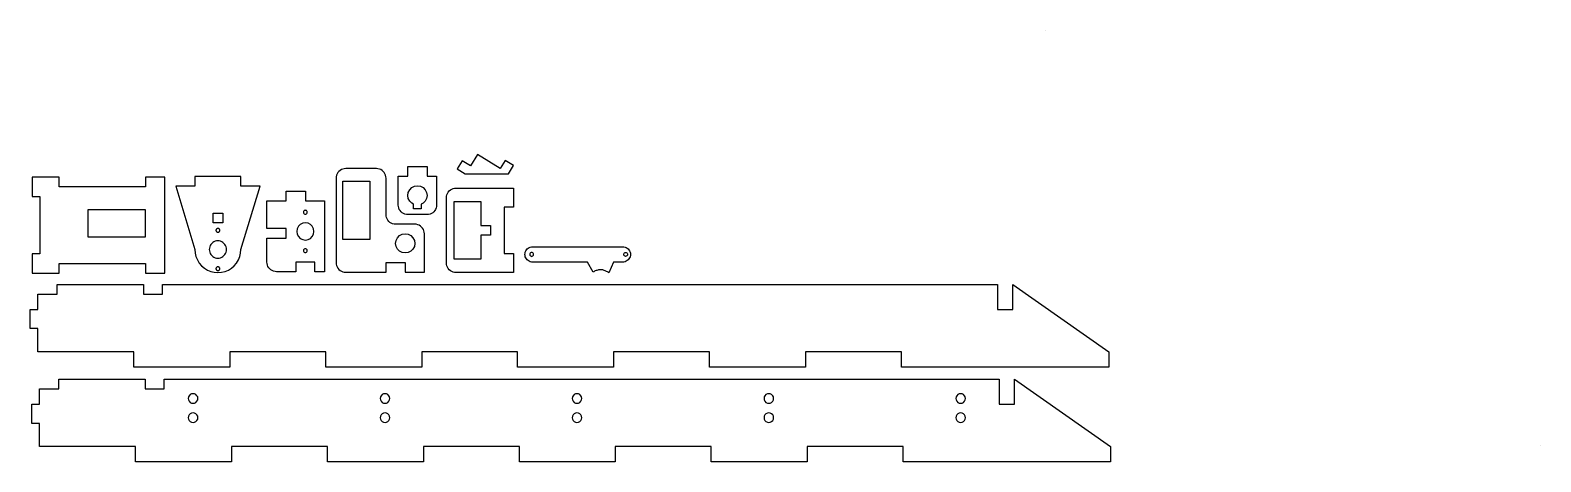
# Model space of a CAD drawing. Header units: millimetres. Extents: x 2 to 790, y 2 to 227.
import ezdxf

# ---------------------------------------------------------------- set-up
doc = ezdxf.new("R2010")
doc.units = ezdxf.units.MM
doc.layers.add('1', color=7, linetype='Continuous')

msp = doc.modelspace()

# ---------------------------------------------------------------- linework, layer by layer
at = {"layer": '1'}
for p, q in [((531.45, 226.72), (531.46, 226.72)), ((789.57, 10.32), (789.59, 10.32))]:
    msp.add_line(p, q, dxfattribs=at)
for points in [[(250, 158.81), (247.35, 154.57), (235.48, 161.99), (231.77, 156.05), (227.53, 158.7), (224.88, 154.46), (229.12, 151.81), (251.59, 151.92), (254.24, 156.16)], [(62.49, 100.09), (72.49, 100.09), (72.49, 150.09), (62.49, 150.09), (62.49, 145.09), (17.49, 145.09), (17.49, 150.09), (3.49, 150.09), (3.49, 140.09), (7.49, 140.09), (7.49, 110.09), (3.49, 110.09), (3.49, 100.09), (17.49, 100.09), (17.49, 105.09), (62.49, 105.09)], [(88.22, 112.39), (88.37, 110.52), (88.81, 108.68), (89.53, 106.94), (90.51, 105.34), (91.73, 103.91), (93.17, 102.68), (94.77, 101.7), (96.51, 100.98), (98.34, 100.54), (100.22, 100.39), (102.1, 100.54), (103.93, 100.98), (105.67, 101.7), (107.27, 102.68), (108.71, 103.91), (109.93, 105.34), (110.91, 106.94), (111.63, 108.68), (112.07, 110.52), (112.22, 112.39), (122.22, 145.39), (112.22, 145.39), (112.22, 150.39), (88.22, 150.39), (88.22, 145.39), (78.22, 145.39)], [(203.62, 125.53), (202.84, 125.59), (192.84, 125.59), (192.05, 125.65), (191.29, 125.83), (190.57, 126.13), (189.9, 126.54), (189.3, 127.05), (188.79, 127.65), (188.38, 128.32), (188.08, 129.04), (187.9, 129.81), (187.84, 130.59), (187.84, 149.59), (187.77, 150.37), (187.59, 151.13), (187.29, 151.86), (186.88, 152.53), (186.37, 153.12), (185.77, 153.63), (185.11, 154.04), (184.38, 154.34), (183.62, 154.53), (182.84, 154.59), (166.84, 154.59), (166.05, 154.53), (165.29, 154.34), (164.57, 154.04), (163.9, 153.63), (163.3, 153.12), (162.79, 152.53), (162.38, 151.86), (162.08, 151.13), (161.9, 150.37), (161.84, 149.59), (161.84, 105.59), (161.9, 104.81), (162.08, 104.04), (162.38, 103.32), (162.79, 102.65), (163.3, 102.05), (163.9, 101.54), (164.57, 101.13), (165.29, 100.83), (166.05, 100.65), (166.84, 100.59), (187.84, 100.59), (187.84, 105.59), (197.84, 105.59), (197.84, 100.59), (207.84, 100.59), (207.84, 120.59), (207.77, 121.37), (207.59, 122.13), (207.29, 122.86), (206.88, 123.53), (206.37, 124.12), (205.77, 124.63), (205.11, 125.04), (204.38, 125.34)], [(195.17, 132.65), (194.76, 133.32), (194.46, 134.05), (194.28, 134.81), (194.22, 135.59), (194.22, 150.59), (199.22, 150.59), (199.22, 155.59), (209.22, 155.59), (209.22, 150.59), (214.22, 150.59), (214.22, 135.59), (214.16, 134.81), (213.98, 134.05), (213.67, 133.32), (213.26, 132.65), (212.76, 132.06), (212.16, 131.55), (211.49, 131.14), (210.76, 130.84), (210, 130.66), (209.22, 130.59), (199.22, 130.59), (198.44, 130.66), (197.67, 130.84), (196.95, 131.14), (196.28, 131.55), (195.68, 132.06)], [(150.79, 105.84), (140.79, 105.84), (140.79, 100.84), (130.79, 100.84), (130.01, 100.9), (129.24, 101.09), (128.52, 101.39), (127.85, 101.8), (127.25, 102.31), (126.74, 102.9), (126.33, 103.57), (126.03, 104.3), (125.85, 105.06), (125.79, 105.84), (125.79, 118.34), (135.79, 118.34), (135.79, 123.34), (125.79, 123.34), (125.79, 137.84), (135.79, 137.84), (135.79, 142.84), (145.79, 142.84), (145.79, 137.84), (155.79, 137.84), (155.79, 100.84), (150.79, 100.84)], [(165.34, 117.6), (165.34, 148.09), (179.34, 148.09), (179.34, 117.6)], [(199.46, 142.14), (200.17, 143.53), (201.28, 144.64), (202.67, 145.35), (204.22, 145.59), (205.76, 145.35), (207.16, 144.64), (208.26, 143.53), (208.98, 142.14), (209.22, 140.59), (208.98, 139.05), (208.26, 137.65), (207.16, 136.55), (206.22, 136.07), (206.22, 133.59), (202.22, 133.59), (202.22, 136.07), (201.28, 136.55), (200.17, 137.65), (199.46, 139.05), (199.22, 140.59)], [(224.32, 100.39), (223.53, 100.45), (222.77, 100.64), (222.05, 100.94), (221.38, 101.35), (220.78, 101.85), (220.27, 102.45), (219.86, 103.12), (219.56, 103.85), (219.38, 104.61), (219.32, 105.39), (219.32, 139.39), (219.38, 140.17), (219.56, 140.94), (219.86, 141.66), (220.27, 142.33), (220.78, 142.93), (221.38, 143.44), (222.05, 143.85), (222.77, 144.15), (223.53, 144.33), (224.32, 144.39), (254.32, 144.39), (254.32, 134.39), (249.32, 134.39), (249.32, 110.39), (254.32, 110.39), (254.32, 100.39)], [(242.32, 119.89), (237.32, 119.89), (237.32, 107.39), (223.32, 107.39), (223.32, 137.39), (237.32, 137.39), (237.32, 124.89), (242.32, 124.89)], [(32.49, 119.09), (62.49, 119.09), (62.49, 133.09), (32.49, 133.09)], [(97.72, 131.39), (102.72, 131.39), (102.72, 126.39), (97.72, 126.39)], [(145.79, 126.34), (144.4, 126.12), (143.14, 125.48), (142.15, 124.49), (141.51, 123.23), (141.29, 121.84), (141.51, 120.45), (142.15, 119.2), (143.14, 118.2), (144.4, 117.56), (145.79, 117.34), (147.18, 117.56), (148.43, 118.2), (149.43, 119.2), (150.07, 120.45), (150.29, 121.84), (150.07, 123.23), (149.43, 124.49), (148.43, 125.48), (147.18, 126.12)], [(146.74, 132.15), (146.6, 132.43), (146.38, 132.65), (146.1, 132.79), (145.79, 132.84), (145.48, 132.79), (145.2, 132.65), (144.98, 132.43), (144.84, 132.15), (144.79, 131.84), (144.84, 131.53), (144.98, 131.25), (145.2, 131.03), (145.48, 130.89), (145.79, 130.84), (146.1, 130.89), (146.38, 131.03), (146.6, 131.25), (146.74, 131.53), (146.79, 131.84)], [(100.81, 121.58), (100.93, 121.69), (101.03, 121.81), (101.11, 121.94), (101.17, 122.08), (101.21, 122.24), (101.22, 122.39), (101.21, 122.55), (101.17, 122.7), (101.11, 122.85), (101.03, 122.98), (100.93, 123.1), (100.81, 123.2), (100.67, 123.28), (100.53, 123.34), (100.38, 123.38), (100.22, 123.39), (100.06, 123.38), (99.91, 123.34), (99.77, 123.28), (99.63, 123.2), (99.51, 123.1), (99.41, 122.98), (99.33, 122.85), (99.27, 122.7), (99.23, 122.55), (99.22, 122.39), (99.23, 122.24), (99.27, 122.08), (99.33, 121.94), (99.41, 121.81), (99.51, 121.69), (99.63, 121.58), (99.77, 121.5), (99.91, 121.44), (100.06, 121.41), (100.22, 121.39), (100.38, 121.41), (100.53, 121.44), (100.67, 121.5)], [(192.84, 115.59), (193.08, 117.13), (193.79, 118.53), (194.9, 119.63), (196.29, 120.34), (197.84, 120.59), (199.38, 120.34), (200.77, 119.63), (201.88, 118.53), (202.59, 117.13), (202.84, 115.59), (202.59, 114.04), (201.88, 112.65), (200.77, 111.54), (199.38, 110.83), (197.84, 110.59), (196.29, 110.83), (194.9, 111.54), (193.79, 112.65), (193.08, 114.04)], [(100.22, 116.89), (99.52, 116.84), (98.83, 116.67), (98.18, 116.4), (97.57, 116.03), (97.04, 115.57), (96.58, 115.04), (96.21, 114.44), (95.94, 113.78), (95.78, 113.1), (95.72, 112.39), (95.78, 111.69), (95.94, 111), (96.21, 110.35), (96.58, 109.75), (97.04, 109.21), (97.57, 108.75), (98.18, 108.38), (98.83, 108.11), (99.52, 107.95), (100.22, 107.89), (100.92, 107.95), (101.61, 108.11), (102.26, 108.38), (102.86, 108.75), (103.4, 109.21), (103.86, 109.75), (104.23, 110.35), (104.5, 111), (104.66, 111.69), (104.72, 112.39), (104.66, 113.1), (104.5, 113.78), (104.23, 114.44), (103.86, 115.04), (103.4, 115.57), (102.86, 116.03), (102.26, 116.4), (101.61, 116.67), (100.92, 116.84)], [(145.79, 112.84), (145.48, 112.79), (145.2, 112.65), (144.98, 112.43), (144.84, 112.15), (144.79, 111.84), (144.84, 111.53), (144.98, 111.25), (145.2, 111.03), (145.48, 110.89), (145.79, 110.84), (146.1, 110.89), (146.38, 111.03), (146.6, 111.25), (146.74, 111.53), (146.79, 111.84), (146.74, 112.15), (146.6, 112.43), (146.38, 112.65), (146.1, 112.79)], [(298.56, 101.74), (298.13, 101.66), (297.71, 101.54), (297.29, 101.4), (296.89, 101.23), (296.5, 101.04), (296.12, 100.81), (295.76, 100.57), (292.9, 105.84), (264.21, 105.84), (263.58, 105.89), (262.97, 106.03), (262.39, 106.27), (261.85, 106.6), (261.38, 107.01), (260.97, 107.49), (260.64, 108.02), (260.4, 108.6), (260.26, 109.21), (260.21, 109.84), (260.26, 110.46), (260.4, 111.07), (260.64, 111.65), (260.97, 112.19), (261.38, 112.67), (261.85, 113.07), (262.39, 113.4), (262.97, 113.64), (263.58, 113.79), (264.21, 113.84), (311.21, 113.84), (311.83, 113.79), (312.44, 113.64), (313.02, 113.4), (313.56, 113.07), (314.03, 112.67), (314.44, 112.19), (314.77, 111.65), (315.01, 111.07), (315.16, 110.46), (315.21, 109.84), (315.16, 109.21), (315.01, 108.6), (314.77, 108.02), (314.44, 107.49), (314.03, 107.01), (313.56, 106.6), (313.02, 106.27), (312.44, 106.03), (311.83, 105.89), (311.21, 105.84), (306.45, 105.84), (303.89, 100.21), (303.87, 100.24), (303.53, 100.51), (303.17, 100.76), (302.79, 100.99), (302.4, 101.19), (302, 101.37), (301.59, 101.52), (301.17, 101.64), (300.74, 101.73), (300.31, 101.79), (299.87, 101.82), (299.43, 101.82), (299, 101.8)], [(263.71, 108.84), (264.01, 108.89), (264.29, 109.03), (264.51, 109.25), (264.66, 109.53), (264.71, 109.84), (264.66, 110.15), (264.51, 110.43), (264.29, 110.65), (264.01, 110.79), (263.71, 110.84), (263.4, 110.79), (263.12, 110.65), (262.9, 110.43), (262.75, 110.15), (262.71, 109.84), (262.75, 109.53), (262.9, 109.25), (263.12, 109.03), (263.4, 108.89)], [(312.4, 108.89), (312.12, 109.03), (311.9, 109.25), (311.75, 109.53), (311.71, 109.84), (311.75, 110.15), (311.9, 110.43), (312.12, 110.65), (312.4, 110.79), (312.71, 110.84), (313.01, 110.79), (313.29, 110.65), (313.51, 110.43), (313.66, 110.15), (313.71, 109.84), (313.66, 109.53), (313.51, 109.25), (313.29, 109.03), (313.01, 108.89), (312.71, 108.84)], [(100.22, 103.39), (100.06, 103.38), (99.91, 103.34), (99.77, 103.28), (99.63, 103.2), (99.51, 103.1), (99.41, 102.98), (99.33, 102.85), (99.27, 102.7), (99.23, 102.55), (99.22, 102.39), (99.23, 102.24), (99.27, 102.08), (99.33, 101.94), (99.41, 101.81), (99.51, 101.69), (99.63, 101.58), (99.77, 101.5), (99.91, 101.44), (100.06, 101.41), (100.22, 101.39), (100.38, 101.41), (100.53, 101.44), (100.67, 101.5), (100.81, 101.58), (100.93, 101.69), (101.03, 101.81), (101.11, 101.94), (101.17, 102.08), (101.21, 102.24), (101.22, 102.39), (101.21, 102.55), (101.17, 102.7), (101.11, 102.85), (101.03, 102.98), (100.93, 103.1), (100.81, 103.2), (100.67, 103.28), (100.53, 103.34), (100.38, 103.38)], [(514.42, 81.15), (514.42, 94.15), (564.42, 59.15), (564.42, 51.15), (514.42, 51.15), (456.42, 51.15), (456.42, 59.15), (406.42, 59.15), (406.42, 51.15), (356.42, 51.15), (356.42, 59.15), (306.42, 59.15), (306.42, 51.15), (256.42, 51.15), (256.42, 59.15), (206.42, 59.15), (206.42, 51.15), (156.42, 51.15), (156.42, 59.15), (106.42, 59.15), (106.42, 51.15), (56.42, 51.15), (56.42, 59.15), (6.42, 59.15), (6.42, 71.15), (2.42, 71.15), (2.42, 81.15), (6.42, 81.15), (6.42, 89.15), (16.42, 89.15), (16.42, 94.15), (61.42, 94.15), (61.42, 89.15), (71.42, 89.15), (71.42, 94.15), (506.42, 94.15), (506.42, 81.15)], [(515.31, 31.74), (515.31, 44.74), (565.31, 9.74), (565.31, 1.74), (515.31, 1.74), (457.31, 1.74), (457.31, 9.74), (407.31, 9.74), (407.31, 1.74), (357.31, 1.74), (357.31, 9.74), (307.31, 9.74), (307.31, 1.74), (257.31, 1.74), (257.31, 9.74), (207.31, 9.74), (207.31, 1.74), (157.31, 1.74), (157.31, 9.74), (107.31, 9.74), (107.31, 1.74), (57.31, 1.74), (57.31, 9.74), (7.31, 9.74), (7.31, 21.74), (3.31, 21.74), (3.31, 31.74), (7.31, 31.74), (7.31, 39.74), (17.31, 39.74), (17.31, 44.74), (62.31, 44.74), (62.31, 39.74), (72.31, 39.74), (72.31, 44.74), (507.31, 44.74), (507.31, 31.74)], [(89.69, 33.97), (89.81, 34.74), (89.69, 35.52), (89.33, 36.21), (88.78, 36.77), (88.08, 37.12), (87.31, 37.24), (86.54, 37.12), (85.84, 36.77), (85.29, 36.21), (84.93, 35.52), (84.81, 34.74), (84.93, 33.97), (85.29, 33.27), (85.84, 32.72), (86.54, 32.37), (87.31, 32.24), (88.08, 32.37), (88.78, 32.72), (89.33, 33.27)], [(189.69, 33.97), (189.81, 34.74), (189.69, 35.52), (189.33, 36.21), (188.78, 36.77), (188.08, 37.12), (187.31, 37.24), (186.54, 37.12), (185.84, 36.77), (185.29, 36.21), (184.93, 35.52), (184.81, 34.74), (184.93, 33.97), (185.29, 33.27), (185.84, 32.72), (186.54, 32.37), (187.31, 32.24), (188.08, 32.37), (188.78, 32.72), (189.33, 33.27)], [(289.69, 33.97), (289.81, 34.74), (289.69, 35.52), (289.33, 36.21), (288.78, 36.77), (288.08, 37.12), (287.31, 37.24), (286.54, 37.12), (285.84, 36.77), (285.29, 36.21), (284.93, 35.52), (284.81, 34.74), (284.93, 33.97), (285.29, 33.27), (285.84, 32.72), (286.54, 32.37), (287.31, 32.24), (288.08, 32.37), (288.78, 32.72), (289.33, 33.27)], [(389.69, 33.97), (389.81, 34.74), (389.69, 35.52), (389.33, 36.21), (388.78, 36.77), (388.08, 37.12), (387.31, 37.24), (386.54, 37.12), (385.84, 36.77), (385.29, 36.21), (384.93, 35.52), (384.81, 34.74), (384.93, 33.97), (385.29, 33.27), (385.84, 32.72), (386.54, 32.37), (387.31, 32.24), (388.08, 32.37), (388.78, 32.72), (389.33, 33.27)], [(489.69, 33.97), (489.81, 34.74), (489.69, 35.52), (489.33, 36.21), (488.78, 36.77), (488.08, 37.12), (487.31, 37.24), (486.54, 37.12), (485.84, 36.77), (485.29, 36.21), (484.93, 35.52), (484.81, 34.74), (484.93, 33.97), (485.29, 33.27), (485.84, 32.72), (486.54, 32.37), (487.31, 32.24), (488.08, 32.37), (488.78, 32.72), (489.33, 33.27)], [(89.69, 23.97), (89.81, 24.74), (89.69, 25.52), (89.33, 26.21), (88.78, 26.77), (88.08, 27.12), (87.31, 27.24), (86.54, 27.12), (85.84, 26.77), (85.29, 26.21), (84.93, 25.52), (84.81, 24.74), (84.93, 23.97), (85.29, 23.27), (85.84, 22.72), (86.54, 22.37), (87.31, 22.24), (88.08, 22.37), (88.78, 22.72), (89.33, 23.27)], [(189.69, 23.97), (189.81, 24.74), (189.69, 25.52), (189.33, 26.21), (188.78, 26.77), (188.08, 27.12), (187.31, 27.24), (186.54, 27.12), (185.84, 26.77), (185.29, 26.21), (184.93, 25.52), (184.81, 24.74), (184.93, 23.97), (185.29, 23.27), (185.84, 22.72), (186.54, 22.37), (187.31, 22.24), (188.08, 22.37), (188.78, 22.72), (189.33, 23.27)], [(289.69, 23.97), (289.81, 24.74), (289.69, 25.52), (289.33, 26.21), (288.78, 26.77), (288.08, 27.12), (287.31, 27.24), (286.54, 27.12), (285.84, 26.77), (285.29, 26.21), (284.93, 25.52), (284.81, 24.74), (284.93, 23.97), (285.29, 23.27), (285.84, 22.72), (286.54, 22.37), (287.31, 22.24), (288.08, 22.37), (288.78, 22.72), (289.33, 23.27)], [(389.69, 23.97), (389.81, 24.74), (389.69, 25.52), (389.33, 26.21), (388.78, 26.77), (388.08, 27.12), (387.31, 27.24), (386.54, 27.12), (385.84, 26.77), (385.29, 26.21), (384.93, 25.52), (384.81, 24.74), (384.93, 23.97), (385.29, 23.27), (385.84, 22.72), (386.54, 22.37), (387.31, 22.24), (388.08, 22.37), (388.78, 22.72), (389.33, 23.27)], [(489.69, 23.97), (489.81, 24.74), (489.69, 25.52), (489.33, 26.21), (488.78, 26.77), (488.08, 27.12), (487.31, 27.24), (486.54, 27.12), (485.84, 26.77), (485.29, 26.21), (484.93, 25.52), (484.81, 24.74), (484.93, 23.97), (485.29, 23.27), (485.84, 22.72), (486.54, 22.37), (487.31, 22.24), (488.08, 22.37), (488.78, 22.72), (489.33, 23.27)]]:
    msp.add_lwpolyline(points, close=True, dxfattribs=at)

doc.saveas('drawing.dxf')
